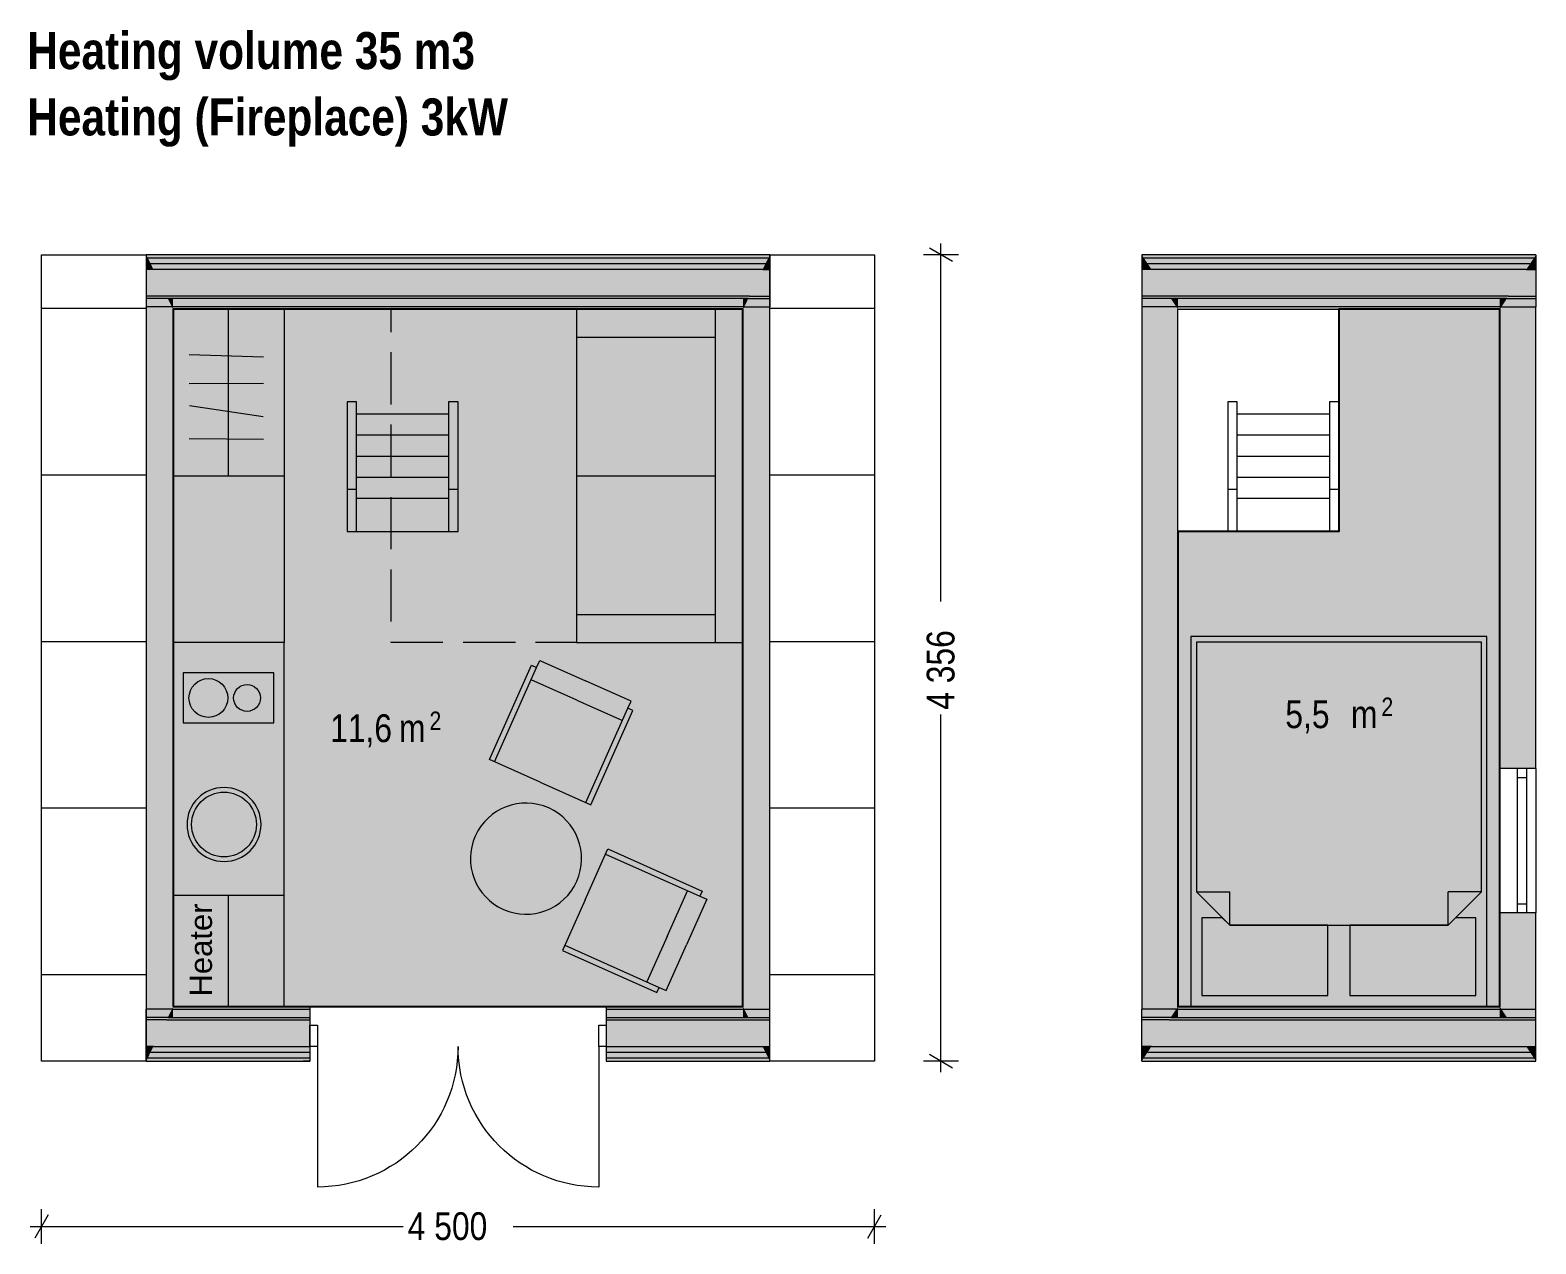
# Model space of a CAD drawing. Header units: millimetres. Extents: x -446325 to -421669, y 93022 to 136983.
# Drawn here: x -430184 to -422049, y 123645 to 130204 of the extents above; entities that cross this region are included whole.
import ezdxf
from ezdxf.enums import TextEntityAlignment as Align

# ---------------------------------------------------------------- set-up
doc = ezdxf.new("R2010")
doc.units = ezdxf.units.MM
doc.header["$MEASUREMENT"] = 0
doc.linetypes.add('Hidden Line', pattern=[391.222223, 282.222223, -109])
for name, color, linetype, lineweight in [('0_Pen_No__1', 7, 'Continuous', 13), ('1.VÄLISSEINAD_Pen_No__1', 7, 'Continuous', 13), ('1.VÄLISSEINAD_Pen_No__19', 255, 'Continuous', 0), ('2.SISUSTUS_Pen_No__101', 252, 'Continuous', 13), ('2D Drafting - General_Pen_No__1', 7, 'Continuous', 13), ('ARCHICAD Doors_Pen_No__1', 7, 'Continuous', 13), ('ARCHICAD Windows_Pen_No__19', 255, 'Continuous', 0), ('ARCHICAD Zone Stamps_Pen_No__1', 7, 'Continuous', 13), ('Dimensioning - General_Pen_No__1', 7, 'Continuous', 13), ('Interior - Furniture _Pen_No__101', 252, 'Continuous', 13)]:
    doc.layers.add(name, color=color, linetype=linetype, lineweight=lineweight)
for name, color, linetype in [('1.VÄLISSEINAD', 7, 'Continuous'), ('2.SISUSTUS', 7, 'Continuous'), ('ARCHICAD Doors', 7, 'Continuous'), ('ARCHICAD Windows', 7, 'Continuous'), ('Dimensioning - General', 7, 'Continuous'), ('Interior - Furniture', 7, 'Continuous'), ('Model Unit - Zone', 7, 'Continuous')]:
    doc.layers.add(name, color=color, linetype=linetype)
for name, color, linetype, lineweight, true_color in [('1.VÄLISSEINAD_Pen_No__107', 7, 'Continuous', 13, 0xaaaaaa), ('1.VÄLISSEINAD_Pen_No__61', 7, 'Continuous', 20, 0x6a6a6a), ('2D Drafting - General_Pen_No__102', 7, 'Continuous', 13, 0xcccccc), ('2D Drafting - General_Pen_No__61', 7, 'Continuous', 20, 0x6a6a6a), ('ARCHICAD Doors_Pen_No__23', 7, 'Continuous', 20, 0xff6600), ('ARCHICAD Doors_Pen_No__3', 7, 'Continuous', 18, 0xff6600), ('ARCHICAD Windows_Pen_No__23', 7, 'Continuous', 20, 0xff6600), ('ARCHICAD Windows_Pen_No__3', 7, 'Continuous', 18, 0xff6600), ('Interior - Furniture _Pen_No__81', 7, 'Continuous', 20, 0x6a6a6a), ('Interior - Furniture _Pen_No__86', 7, 'Continuous', 20, 0x5555ff), ('Model Unit - Zone_Pen_No__54', 7, 'Continuous', 25, 0xbd8b17)]:
    doc.layers.add(name, color=color, linetype=linetype, lineweight=lineweight, true_color=true_color)
doc.styles.add('GENERATED_STYLE_1', font='techl___.ttf')
doc.styles.add('GENERATED_STYLE_2', font='arial.ttf')
doc.styles.add('GENERATED_STYLE_3', font='')
doc.styles.get('GENERATED_STYLE_3').set_extended_font_data('TechnicLite', bold=True)
doc.dimstyles.new('GENERATED_STYLE__1', dxfattribs={"dimtxt": 150, "dimasz": 95, "dimexe": 0.18, "dimexo": 0.0625, "dimgap": 0.09, "dimtad": 0, "dimdec": 0, "dimzin": 0, "dimdsep": 46, "dimtxsty": 'GENERATED_STYLE_1', "dimblk": 'ARROWHEAD_2', "dimblk1": 'ARROWHEAD_2', "dimblk2": 'ARROWHEAD_2', "dimcen": 0.09, "dimse1": 1, "dimse2": 1, "dimclrd": 7, "dimclre": 7, "dimclrt": 7, "dimadec": 0, "dimazin": 0, "dimtfac": 1, "dimtdec": 4, "dimtmove": 0, "dimatfit": 3, "dimfxl": 1, "dimtolj": 1, "dimtzin": 0, "dimarcsym": 0})
doc.dimstyles.new('GENERATED_STYLE__2', dxfattribs={"dimtxt": 150, "dimasz": 95, "dimexe": 0.18, "dimexo": 0.0625, "dimgap": 0.09, "dimtad": 0, "dimtih": 1, "dimtoh": 1, "dimdec": 0, "dimzin": 0, "dimdsep": 46, "dimtxsty": 'GENERATED_STYLE_1', "dimblk": 'ARROWHEAD_2', "dimblk1": 'ARROWHEAD_2', "dimblk2": 'ARROWHEAD_2', "dimcen": 0.09, "dimse1": 1, "dimse2": 1, "dimclrd": 7, "dimclre": 7, "dimclrt": 7, "dimadec": 0, "dimazin": 0, "dimtfac": 1, "dimtdec": 4, "dimtmove": 0, "dimatfit": 3, "dimfxl": 1, "dimtolj": 1, "dimtzin": 0, "dimarcsym": 0})
pattern_1 = [(0, (0, 0), (0, 900), [])]

# ---------------------------------------------------------------- blocks, each defined once
blk = doc.blocks.new('_030_7', base_point=(-428255.4, 126585.6))
at = {"layer": 'Model Unit - Zone_Pen_No__54', "linetype": 'Continuous', "lineweight": 0, "true_color": 0xede1c4}
blk.add_hatch(color=254, dxfattribs=at).paths.add_polyline_path([(-429411.8, 124927), (-426332.8, 124927), (-426332.8, 128695), (-429411.8, 128695)])
at = {"layer": 'ARCHICAD Zone Stamps_Pen_No__1', "color": 7, "lineweight": 13, "style": 'GENERATED_STYLE_1'}
for tag, height, p in [('DUMMY_343', 100, (-428026.8, 126521.5)), ('ROOM_AREA', 150, (-428563.6, 126506.3)), ('DUMMY_342', 150, (-428239.2, 126506.3))]:
    blk.add_attdef(tag, text='', height=height, dxfattribs=at).set_placement(p, align=Align.TOP_LEFT)
blk = doc.blocks.new('_030_8', base_point=(-423103.1, 126661.1))
at = {"layer": 'Model Unit - Zone_Pen_No__54', "linetype": 'Continuous', "lineweight": 0, "true_color": 0xede1c4}
blk.add_hatch(color=254, dxfattribs=at).paths.add_polyline_path([(-423982.7, 127495), (-423982.7, 124927), (-422243.7, 124927), (-422243.7, 128695), (-423113.2, 128695), (-423113.2, 127495)])
at = {"layer": 'ARCHICAD Zone Stamps_Pen_No__1', "color": 7, "lineweight": 13, "style": 'GENERATED_STYLE_1'}
for tag, height, p in [('DUMMY_343', 100, (-422883.3, 126597)), ('ROOM_AREA', 150, (-423402.5, 126581.8)), ('DUMMY_342', 150, (-423095.6, 126581.8))]:
    blk.add_attdef(tag, text='', height=height, dxfattribs=at).set_placement(p, align=Align.TOP_LEFT)
blk = doc.blocks.new('Wall_13', base_point=(-429556.8, 128989))
at = {"layer": '1.VÄLISSEINAD_Pen_No__107', "linetype": 'Continuous', "lineweight": 13, "true_color": 0xaaaaaa}
for points in [[(-429556.8, 128971), (-429547.9, 128971), (-429556.8, 128989)], [(-429533.1, 128941), (-429547.9, 128971), (-429556.8, 128971), (-429556.8, 128941)], [(-429518.3, 128911), (-429533.1, 128941), (-429556.8, 128941), (-429556.8, 128911)], [(-429446.8, 128766), (-429518.3, 128911), (-429556.8, 128911), (-429556.8, 128766)], [(-429440.9, 128754), (-429446.8, 128766), (-429556.8, 128766), (-429556.8, 128754)], [(-429418.7, 128709), (-429440.9, 128754), (-429556.8, 128754), (-429556.8, 128709)], [(-429440.9, 124868), (-429418.7, 124913), (-429556.8, 124913), (-429556.8, 124868)], [(-429446.8, 124856), (-429440.9, 124868), (-429556.8, 124868), (-429556.8, 124856)], [(-429518.3, 124711), (-429446.8, 124856), (-429556.8, 124856), (-429556.8, 124711)], [(-429533.1, 124681), (-429518.3, 124711), (-429556.8, 124711), (-429556.8, 124681)], [(-429547.9, 124651), (-429533.1, 124681), (-429556.8, 124681), (-429556.8, 124651)], [(-429547.9, 124651), (-429556.8, 124651), (-429556.8, 124633)]]:
    blk.add_hatch(color=253, dxfattribs=at).paths.add_polyline_path(points)
at = {"layer": '1.VÄLISSEINAD_Pen_No__61', "linetype": 'Continuous', "lineweight": 20, "true_color": 0x6a6a6a}
for points in [[(-429556.8, 128709), (-429556.8, 128695), (-429411.8, 128695), (-429418.7, 128709)], [(-429411.8, 124927), (-429411.8, 128695), (-429556.8, 128695), (-429556.8, 124927)], [(-429556.8, 124913), (-429418.7, 124913), (-429411.8, 124927), (-429556.8, 124927)]]:
    blk.add_hatch(color=251, dxfattribs=at).paths.add_polyline_path(points)
at = {"layer": '1.VÄLISSEINAD_Pen_No__1', "color": 7, "linetype": 'Continuous', "lineweight": 13}
for p, q in [((-429547.9, 128971), (-429556.8, 128971)), ((-429533.1, 128941), (-429556.8, 128941)), ((-429518.3, 128911), (-429556.8, 128911)), ((-429446.8, 128766), (-429556.8, 128766)), ((-429440.9, 128754), (-429556.8, 128754)), ((-429418.7, 128709), (-429556.8, 128709)), ((-429418.7, 124913), (-429556.8, 124913)), ((-429440.9, 124868), (-429556.8, 124868)), ((-429446.8, 124856), (-429556.8, 124856)), ((-429518.3, 124711), (-429556.8, 124711)), ((-429533.1, 124681), (-429556.8, 124681)), ((-429547.9, 124651), (-429556.8, 124651))]:
    blk.add_line(p, q, dxfattribs=at)
at = {"layer": '1.VÄLISSEINAD_Pen_No__1', "color": 7, "linetype": 'Continuous', "lineweight": 13, "flags": 128}
for points in [[(-429556.8, 128989), (-429556.8, 128971)], [(-429556.8, 128971), (-429556.8, 128941)], [(-429556.8, 128941), (-429556.8, 128911)], [(-429556.8, 128911), (-429556.8, 128766)], [(-429556.8, 128766), (-429556.8, 128754)], [(-429556.8, 128754), (-429556.8, 128709)], [(-429556.8, 124868), (-429556.8, 124913)], [(-429556.8, 124856), (-429556.8, 124868)], [(-429556.8, 124711), (-429556.8, 124856)], [(-429556.8, 124681), (-429556.8, 124711)], [(-429556.8, 124651), (-429556.8, 124681)], [(-429556.8, 124633), (-429556.8, 124651)]]:
    blk.add_lwpolyline(points, dxfattribs=at)
at = {"layer": '1.VÄLISSEINAD_Pen_No__19', "color": 255, "linetype": 'Continuous', "lineweight": 0, "flags": 128}
for points in [[(-429556.8, 128709), (-429556.8, 124913)], [(-429411.8, 124927), (-429411.8, 128695)]]:
    blk.add_lwpolyline(points, dxfattribs=at)
blk = doc.blocks.new('Wall_14', base_point=(-426187.8, 124633))
at = {"layer": '1.VÄLISSEINAD_Pen_No__107', "linetype": 'Continuous', "lineweight": 13, "true_color": 0xaaaaaa}
for points in [[(-426196.7, 128971), (-426211.5, 128941), (-426187.8, 128941), (-426187.8, 128971)], [(-426196.7, 128971), (-426187.8, 128971), (-426187.8, 128989)], [(-426226.3, 128911), (-426297.8, 128766), (-426187.8, 128766), (-426187.8, 128911)], [(-426211.5, 128941), (-426226.3, 128911), (-426187.8, 128911), (-426187.8, 128941)], [(-426303.7, 128754), (-426325.9, 128709), (-426187.8, 128709), (-426187.8, 128754)], [(-426297.8, 128766), (-426303.7, 128754), (-426187.8, 128754), (-426187.8, 128766)], [(-426325.9, 124913), (-426303.7, 124868), (-426187.8, 124868), (-426187.8, 124913)], [(-426303.7, 124868), (-426297.8, 124856), (-426187.8, 124856), (-426187.8, 124868)], [(-426297.8, 124856), (-426226.3, 124711), (-426187.8, 124711), (-426187.8, 124856)], [(-426226.3, 124711), (-426211.5, 124681), (-426187.8, 124681), (-426187.8, 124711)], [(-426211.5, 124681), (-426196.7, 124651), (-426187.8, 124651), (-426187.8, 124681)], [(-426187.8, 124651), (-426196.7, 124651), (-426187.8, 124633)]]:
    blk.add_hatch(color=253, dxfattribs=at).paths.add_polyline_path(points)
at = {"layer": '1.VÄLISSEINAD_Pen_No__61', "linetype": 'Continuous', "lineweight": 20, "true_color": 0x6a6a6a}
for points in [[(-426332.8, 128695), (-426187.8, 128695), (-426187.8, 128709), (-426325.9, 128709)], [(-426332.8, 128695), (-426332.8, 124927), (-426187.8, 124927), (-426187.8, 128695)], [(-426332.8, 124927), (-426325.9, 124913), (-426187.8, 124913), (-426187.8, 124927)]]:
    blk.add_hatch(color=251, dxfattribs=at).paths.add_polyline_path(points)
at = {"layer": '1.VÄLISSEINAD_Pen_No__1', "color": 7, "linetype": 'Continuous', "lineweight": 13}
for p, q in [((-426196.7, 128971), (-426187.8, 128971)), ((-426226.3, 128911), (-426187.8, 128911)), ((-426211.5, 128941), (-426187.8, 128941)), ((-426325.9, 128709), (-426187.8, 128709)), ((-426303.7, 128754), (-426187.8, 128754)), ((-426297.8, 128766), (-426187.8, 128766)), ((-426325.9, 124913), (-426187.8, 124913)), ((-426303.7, 124868), (-426187.8, 124868)), ((-426297.8, 124856), (-426187.8, 124856)), ((-426226.3, 124711), (-426187.8, 124711)), ((-426211.5, 124681), (-426187.8, 124681)), ((-426196.7, 124651), (-426187.8, 124651))]:
    blk.add_line(p, q, dxfattribs=at)
at = {"layer": '1.VÄLISSEINAD_Pen_No__1', "color": 7, "linetype": 'Continuous', "lineweight": 13, "flags": 128}
for points in [[(-426187.8, 128989), (-426187.8, 128971)], [(-426187.8, 128971), (-426187.8, 128941)], [(-426187.8, 128941), (-426187.8, 128911)], [(-426187.8, 128911), (-426187.8, 128766)], [(-426187.8, 128766), (-426187.8, 128754)], [(-426187.8, 128754), (-426187.8, 128709)], [(-426187.8, 124868), (-426187.8, 124913)], [(-426187.8, 124856), (-426187.8, 124868)], [(-426187.8, 124711), (-426187.8, 124856)], [(-426187.8, 124681), (-426187.8, 124711)], [(-426187.8, 124651), (-426187.8, 124681)], [(-426187.8, 124633), (-426187.8, 124651)]]:
    blk.add_lwpolyline(points, dxfattribs=at)
at = {"layer": '1.VÄLISSEINAD_Pen_No__19', "color": 255, "linetype": 'Continuous', "lineweight": 0, "flags": 128}
for points in [[(-426187.8, 124913), (-426187.8, 128709)], [(-426332.8, 128695), (-426332.8, 124927)]]:
    blk.add_lwpolyline(points, dxfattribs=at)
blk = doc.blocks.new('Wall_15', base_point=(-426187.8, 128989))
at = {"layer": '1.VÄLISSEINAD_Pen_No__107', "linetype": 'Continuous', "lineweight": 13, "true_color": 0xaaaaaa}
for points in [[(-426187.8, 128989), (-429556.8, 128989), (-429547.9, 128971), (-426196.7, 128971)], [(-426196.7, 128971), (-429547.9, 128971), (-429533.1, 128941), (-426211.5, 128941)], [(-426211.5, 128941), (-429533.1, 128941), (-429518.3, 128911), (-426226.3, 128911)], [(-426226.3, 128911), (-429518.3, 128911), (-429446.8, 128766), (-426297.8, 128766)], [(-426297.8, 128766), (-429446.8, 128766), (-429440.9, 128754), (-426303.7, 128754)], [(-429411.8, 128709), (-426332.8, 128709), (-426332.8, 128754), (-429411.8, 128754)], [(-429411.8, 128695), (-426332.8, 128695), (-426332.8, 128709), (-429411.8, 128709)]]:
    blk.add_hatch(color=253, dxfattribs=at).paths.add_polyline_path(points)
at = {"layer": '1.VÄLISSEINAD_Pen_No__61', "linetype": 'Continuous', "lineweight": 20, "true_color": 0x6a6a6a}
for points in [[(-429411.8, 128754), (-429440.9, 128754), (-429418.7, 128709), (-429411.8, 128709)], [(-429418.7, 128709), (-429411.8, 128695), (-429411.8, 128709)], [(-426332.8, 128709), (-426325.9, 128709), (-426303.7, 128754), (-426332.8, 128754)], [(-426332.8, 128695), (-426325.9, 128709), (-426332.8, 128709)]]:
    blk.add_hatch(color=251, dxfattribs=at).paths.add_polyline_path(points)
at = {"layer": '1.VÄLISSEINAD_Pen_No__1', "color": 7, "linetype": 'Continuous', "lineweight": 13}
for p, q in [((-426196.7, 128971), (-429547.9, 128971)), ((-426211.5, 128941), (-429533.1, 128941)), ((-426226.3, 128911), (-429518.3, 128911)), ((-426297.8, 128766), (-429446.8, 128766)), ((-429411.8, 128754), (-429440.9, 128754)), ((-429411.8, 128709), (-429418.7, 128709)), ((-426332.8, 128754), (-429411.8, 128754)), ((-426332.8, 128709), (-429411.8, 128709)), ((-426303.7, 128754), (-426332.8, 128754)), ((-426325.9, 128709), (-426332.8, 128709))]:
    blk.add_line(p, q, dxfattribs=at)
at = {"layer": '1.VÄLISSEINAD_Pen_No__1', "color": 7, "linetype": 'Continuous', "lineweight": 13, "flags": 128}
for points in [[(-426187.8, 128989), (-429556.8, 128989)], [(-429411.8, 128695), (-426332.8, 128695)]]:
    blk.add_lwpolyline(points, dxfattribs=at)
blk = doc.blocks.new('Double Door 21')
at = {"layer": 'ARCHICAD Doors_Pen_No__1', "color": 7, "linetype": 'Continuous', "lineweight": 13}
for p, q in [((-800, 79), (-837, 79)), ((-800, 79), (-837, 79)), ((-800, 61), (-800, 79)), ((-800, 61), (-800, 79)), ((-800, 31), (-800, 61)), ((-800, 31), (-800, 61)), ((-800, 1), (-800, 31)), ((-800, 1), (-800, 31)), ((-800, 0), (-800, 1)), ((-800, 0), (-800, 1)), ((-800, -115), (-800, 0)), ((-800, -115), (-800, 0)), ((800, 61), (800, 79)), ((800, 61), (800, 79)), ((800, 79), (837, 79)), ((800, 79), (837, 79)), ((800, 31), (800, 61)), ((800, 31), (800, 61)), ((800, 1), (800, 31)), ((800, 1), (800, 31)), ((800, 0), (800, 1)), ((800, 0), (800, 1)), ((800, -115), (800, 0)), ((800, -115), (800, 0)), ((-800, -144), (-800, -115)), ((-800, -144), (-800, -115)), ((-800, -144), (-800, -115)), ((-800, -156), (-800, -144)), ((-800, -156), (-800, -144)), ((-800, -156), (-800, -144)), ((-800, -201), (-800, -156)), ((-800, -201), (-800, -156)), ((-800, -201), (-800, -156)), ((800, -144), (800, -115)), ((800, -144), (800, -115)), ((800, -144), (800, -115)), ((800, -156), (800, -144)), ((800, -156), (800, -144)), ((800, -156), (800, -144)), ((800, -201), (800, -156)), ((800, -201), (800, -156)), ((800, -201), (800, -156)), ((-800, -215), (-837, -215)), ((-800, -215), (-837, -215)), ((-800, -215), (-800, -201)), ((-800, -215), (-800, -201)), ((-800, -215), (-800, -201)), ((800, -215), (800, -201)), ((800, -215), (800, -201)), ((800, -215), (800, -201)), ((800, -215), (837, -215)), ((800, -215), (837, -215))]:
    blk.add_line(p, q, dxfattribs=at)
at = {"layer": 'ARCHICAD Doors_Pen_No__23', "color": 30, "linetype": 'Continuous', "lineweight": 20, "true_color": 0xff6600}
for p, q in [((-760, 0), (-800, 0)), ((-800, 0), (-800, -115)), ((-760, -115), (-760, 0)), ((800, 0), (760, 0)), ((760, 0), (760, -115)), ((800, -115), (800, 0)), ((-800, -115), (-760, -115)), ((760, -115), (800, -115))]:
    blk.add_line(p, q, dxfattribs=at)
at = {"layer": 'ARCHICAD Doors_Pen_No__3', "color": 30, "linetype": 'Continuous', "lineweight": 18, "true_color": 0xff6600}
for p, q in [((-760, 0), (-760, 760)), ((760, 0), (760, 760))]:
    blk.add_line(p, q, dxfattribs=at)
for centre, start, end in [((-760, 0), 0, 90), ((760, 0), 90, 180)]:
    blk.add_arc(centre, 760, start, end, dxfattribs=at)
blk = doc.blocks.new('Wall_16', base_point=(-426187.8, 124633))
at = {"layer": '1.VÄLISSEINAD_Pen_No__107', "linetype": 'Continuous', "lineweight": 13, "true_color": 0xaaaaaa}
for points in [[(-429411.8, 124927), (-429411.8, 124913), (-428672.3, 124913), (-428672.3, 124927)], [(-429411.8, 124913), (-429411.8, 124868), (-428672.3, 124868), (-428672.3, 124913)], [(-427072.3, 124913), (-426332.8, 124913), (-426332.8, 124927), (-427072.3, 124927)], [(-426332.8, 124913), (-427072.3, 124913), (-427072.3, 124868), (-426332.8, 124868)], [(-429446.8, 124856), (-429518.3, 124711), (-428672.3, 124711), (-428672.3, 124856)], [(-429440.9, 124868), (-429446.8, 124856), (-428672.3, 124856), (-428672.3, 124868)], [(-427072.3, 124856), (-426297.8, 124856), (-426303.7, 124868), (-427072.3, 124868)], [(-427072.3, 124711), (-426226.3, 124711), (-426297.8, 124856), (-427072.3, 124856)], [(-429547.9, 124651), (-429556.8, 124633), (-428672.3, 124633), (-428672.3, 124651)], [(-429533.1, 124681), (-429547.9, 124651), (-428672.3, 124651), (-428672.3, 124681)], [(-429518.3, 124711), (-429533.1, 124681), (-428672.3, 124681), (-428672.3, 124711)], [(-427072.3, 124681), (-426211.5, 124681), (-426226.3, 124711), (-427072.3, 124711)], [(-427072.3, 124651), (-426196.7, 124651), (-426211.5, 124681), (-427072.3, 124681)], [(-426196.7, 124651), (-427072.3, 124651), (-427072.3, 124633), (-426187.8, 124633)]]:
    blk.add_hatch(color=253, dxfattribs=at).paths.add_polyline_path(points)
at = {"layer": '1.VÄLISSEINAD_Pen_No__61', "linetype": 'Continuous', "lineweight": 20, "true_color": 0x6a6a6a}
for points in [[(-429411.8, 124913), (-429418.7, 124913), (-429440.9, 124868), (-429411.8, 124868)], [(-429411.8, 124927), (-429418.7, 124913), (-429411.8, 124913)], [(-426325.9, 124913), (-426332.8, 124927), (-426332.8, 124913)], [(-426332.8, 124868), (-426303.7, 124868), (-426325.9, 124913), (-426332.8, 124913)]]:
    blk.add_hatch(color=251, dxfattribs=at).paths.add_polyline_path(points)
at = {"layer": '1.VÄLISSEINAD_Pen_No__1', "color": 7, "linetype": 'Continuous', "lineweight": 13}
for p, q in [((-429418.7, 124913), (-429411.8, 124913)), ((-429411.8, 124913), (-428672.3, 124913)), ((-428672.3, 124927), (-428709.3, 124927)), ((-428672.3, 124927), (-428672.3, 124913)), ((-428672.3, 124927), (-428672.3, 124913)), ((-428672.3, 124913), (-428672.3, 124868)), ((-428672.3, 124913), (-428672.3, 124868)), ((-427072.3, 124927), (-427035.3, 124927)), ((-427072.3, 124927), (-427072.3, 124913)), ((-427072.3, 124927), (-427072.3, 124913)), ((-427072.3, 124913), (-426332.8, 124913)), ((-427072.3, 124913), (-427072.3, 124868)), ((-427072.3, 124913), (-427072.3, 124868)), ((-426332.8, 124913), (-426325.9, 124913)), ((-429446.8, 124856), (-428672.3, 124856)), ((-429440.9, 124868), (-429411.8, 124868)), ((-429411.8, 124868), (-428672.3, 124868)), ((-428672.3, 124868), (-428672.3, 124856)), ((-428672.3, 124868), (-428672.3, 124856)), ((-428672.3, 124856), (-428672.3, 124827)), ((-428672.3, 124856), (-428672.3, 124827)), ((-428672.3, 124827), (-428672.3, 124712)), ((-427072.3, 124868), (-426332.8, 124868)), ((-427072.3, 124868), (-427072.3, 124856)), ((-427072.3, 124868), (-427072.3, 124856)), ((-427072.3, 124856), (-426297.8, 124856)), ((-427072.3, 124856), (-427072.3, 124827)), ((-427072.3, 124856), (-427072.3, 124827)), ((-427072.3, 124827), (-427072.3, 124712)), ((-426332.8, 124868), (-426303.7, 124868)), ((-429547.9, 124651), (-428672.3, 124651)), ((-429533.1, 124681), (-428672.3, 124681)), ((-429518.3, 124711), (-428672.3, 124711)), ((-428672.3, 124712), (-428672.3, 124711)), ((-428672.3, 124711), (-428672.3, 124681)), ((-428672.3, 124681), (-428672.3, 124651)), ((-428672.3, 124651), (-428672.3, 124633)), ((-427072.3, 124712), (-427072.3, 124711)), ((-427072.3, 124711), (-426226.3, 124711)), ((-427072.3, 124711), (-427072.3, 124681)), ((-427072.3, 124681), (-426211.5, 124681)), ((-427072.3, 124681), (-427072.3, 124651)), ((-427072.3, 124651), (-426196.7, 124651)), ((-427072.3, 124651), (-427072.3, 124633)), ((-428672.3, 124633), (-428709.3, 124633)), ((-427072.3, 124633), (-427035.3, 124633))]:
    blk.add_line(p, q, dxfattribs=at)
at = {"layer": '1.VÄLISSEINAD_Pen_No__1', "color": 7, "linetype": 'Continuous', "lineweight": 13, "flags": 128}
for points in [[(-428672.3, 124927), (-429411.8, 124927)], [(-426332.8, 124927), (-427072.3, 124927)], [(-429556.8, 124633), (-428672.3, 124633)], [(-427072.3, 124633), (-426187.8, 124633)]]:
    blk.add_lwpolyline(points, dxfattribs=at)
at = {"layer": 'ARCHICAD Doors', "color": 21, "linetype": 'Continuous', "lineweight": 18, "true_color": 0xff9955, "xscale": -1, "zscale": 1000, "rotation": 180}
blk.add_blockref('Double Door 21', (-427872.3, 124712), dxfattribs=at)
blk = doc.blocks.new('Wall_17', base_point=(-424177.7, 128989))
at = {"layer": '1.VÄLISSEINAD_Pen_No__107', "linetype": 'Continuous', "lineweight": 13, "true_color": 0xaaaaaa}
for points in [[(-424177.7, 128971), (-424165.8, 128971), (-424177.7, 128989)], [(-424145.9, 128941), (-424165.8, 128971), (-424177.7, 128971), (-424177.7, 128941)], [(-424126, 128911), (-424145.9, 128941), (-424177.7, 128941), (-424177.7, 128911)], [(-424029.8, 128766), (-424126, 128911), (-424177.7, 128911), (-424177.7, 128766)], [(-424021.8, 128754), (-424029.8, 128766), (-424177.7, 128766), (-424177.7, 128754)], [(-423992, 128709), (-424021.8, 128754), (-424177.7, 128754), (-424177.7, 128709)], [(-424021.8, 124868), (-423992, 124913), (-424177.7, 124913), (-424177.7, 124868)], [(-424029.8, 124856), (-424021.8, 124868), (-424177.7, 124868), (-424177.7, 124856)], [(-424126, 124711), (-424029.8, 124856), (-424177.7, 124856), (-424177.7, 124711)], [(-424145.9, 124681), (-424126, 124711), (-424177.7, 124711), (-424177.7, 124681)], [(-424165.8, 124651), (-424145.9, 124681), (-424177.7, 124681), (-424177.7, 124651)], [(-424165.8, 124651), (-424177.7, 124651), (-424177.7, 124633)]]:
    blk.add_hatch(color=253, dxfattribs=at).paths.add_polyline_path(points)
at = {"layer": '1.VÄLISSEINAD_Pen_No__61', "linetype": 'Continuous', "lineweight": 20, "true_color": 0x6a6a6a}
for points in [[(-424177.7, 128709), (-424177.7, 128695), (-423982.7, 128695), (-423992, 128709)], [(-423982.7, 124927), (-423982.7, 128695), (-424177.7, 128695), (-424177.7, 124927)], [(-424177.7, 124913), (-423992, 124913), (-423982.7, 124927), (-424177.7, 124927)]]:
    blk.add_hatch(color=251, dxfattribs=at).paths.add_polyline_path(points)
at = {"layer": '1.VÄLISSEINAD_Pen_No__1', "color": 7, "linetype": 'Continuous', "lineweight": 13}
for p, q in [((-424165.8, 128971), (-424177.7, 128971)), ((-424145.9, 128941), (-424177.7, 128941)), ((-424126, 128911), (-424177.7, 128911)), ((-424029.8, 128766), (-424177.7, 128766)), ((-424021.8, 128754), (-424177.7, 128754)), ((-423992, 128709), (-424177.7, 128709)), ((-423992, 124913), (-424177.7, 124913)), ((-424021.8, 124868), (-424177.7, 124868)), ((-424029.8, 124856), (-424177.7, 124856)), ((-424126, 124711), (-424177.7, 124711)), ((-424145.9, 124681), (-424177.7, 124681)), ((-424165.8, 124651), (-424177.7, 124651))]:
    blk.add_line(p, q, dxfattribs=at)
at = {"layer": '1.VÄLISSEINAD_Pen_No__1', "color": 7, "linetype": 'Continuous', "lineweight": 13, "flags": 128}
for points in [[(-424177.7, 128989), (-424177.7, 128971)], [(-424177.7, 128971), (-424177.7, 128941)], [(-424177.7, 128941), (-424177.7, 128911)], [(-424177.7, 128911), (-424177.7, 128766)], [(-424177.7, 128766), (-424177.7, 128754)], [(-424177.7, 128754), (-424177.7, 128709)], [(-424177.7, 124868), (-424177.7, 124913)], [(-424177.7, 124856), (-424177.7, 124868)], [(-424177.7, 124711), (-424177.7, 124856)], [(-424177.7, 124681), (-424177.7, 124711)], [(-424177.7, 124651), (-424177.7, 124681)], [(-424177.7, 124633), (-424177.7, 124651)]]:
    blk.add_lwpolyline(points, dxfattribs=at)
at = {"layer": '1.VÄLISSEINAD_Pen_No__19', "color": 255, "linetype": 'Continuous', "lineweight": 0, "flags": 128}
for points in [[(-424177.7, 128709), (-424177.7, 124913)], [(-423982.7, 124927), (-423982.7, 128695)]]:
    blk.add_lwpolyline(points, dxfattribs=at)
blk = doc.blocks.new('Window 21_3')
at = {"layer": 'ARCHICAD Windows_Pen_No__19', "color": 255, "linetype": 'Continuous', "lineweight": 0}
for p, q in [((-390, 50), (-390, 0)), ((-390, 0), (-390, -50)), ((-390, 0), (-390, -50)), ((390, 50), (390, 0)), ((390, 0), (390, -50)), ((390, 0), (390, -50)), ((-390, -50), (-390, -145)), ((390, -50), (390, -145))]:
    blk.add_line(p, q, dxfattribs=at)
at = {"layer": 'ARCHICAD Windows_Pen_No__23', "color": 30, "linetype": 'Continuous', "lineweight": 20, "true_color": 0xff6600}
for p, q in [((-390, 0), (-340, 0)), ((-340, 0), (-340, -50)), ((340, -50), (340, 0)), ((340, 0), (390, 0)), ((-340, -50), (-390, -50)), ((390, -50), (340, -50))]:
    blk.add_line(p, q, dxfattribs=at)
at = {"layer": 'ARCHICAD Windows_Pen_No__3', "color": 30, "linetype": 'Continuous', "lineweight": 18, "true_color": 0xff6600}
for p, q in [((-390, 50), (390, 50)), ((-340, 0), (340, 0)), ((340, -50), (-340, -50)), ((-390, -145), (390, -145))]:
    blk.add_line(p, q, dxfattribs=at)
blk = doc.blocks.new('Wall_18', base_point=(-422048.7, 124633))
at = {"layer": '1.VÄLISSEINAD_Pen_No__107', "linetype": 'Continuous', "lineweight": 13, "true_color": 0xaaaaaa}
for points in [[(-422060.6, 128971), (-422080.5, 128941), (-422048.7, 128941), (-422048.7, 128971)], [(-422060.6, 128971), (-422048.7, 128971), (-422048.7, 128989)], [(-422100.4, 128911), (-422196.6, 128766), (-422048.7, 128766), (-422048.7, 128911)], [(-422080.5, 128941), (-422100.4, 128911), (-422048.7, 128911), (-422048.7, 128941)], [(-422204.6, 128754), (-422234.4, 128709), (-422048.7, 128709), (-422048.7, 128754)], [(-422196.6, 128766), (-422204.6, 128754), (-422048.7, 128754), (-422048.7, 128766)], [(-422234.4, 124913), (-422204.6, 124868), (-422048.7, 124868), (-422048.7, 124913)], [(-422204.6, 124868), (-422196.6, 124856), (-422048.7, 124856), (-422048.7, 124868)], [(-422196.6, 124856), (-422100.4, 124711), (-422048.7, 124711), (-422048.7, 124856)], [(-422100.4, 124711), (-422080.5, 124681), (-422048.7, 124681), (-422048.7, 124711)], [(-422080.5, 124681), (-422060.6, 124651), (-422048.7, 124651), (-422048.7, 124681)], [(-422048.7, 124651), (-422060.6, 124651), (-422048.7, 124633)]]:
    blk.add_hatch(color=253, dxfattribs=at).paths.add_polyline_path(points)
at = {"layer": '1.VÄLISSEINAD_Pen_No__61', "linetype": 'Continuous', "lineweight": 20, "true_color": 0x6a6a6a}
for points in [[(-422243.7, 128695), (-422048.7, 128695), (-422048.7, 128709), (-422234.4, 128709)], [(-422243.7, 128695), (-422243.7, 126213), (-422048.7, 126213), (-422048.7, 128695)], [(-422243.7, 124927), (-422048.7, 124927), (-422048.7, 125433), (-422243.7, 125433)], [(-422243.7, 124927), (-422234.4, 124913), (-422048.7, 124913), (-422048.7, 124927)]]:
    blk.add_hatch(color=251, dxfattribs=at).paths.add_polyline_path(points)
at = {"layer": '1.VÄLISSEINAD_Pen_No__1', "color": 7, "linetype": 'Continuous', "lineweight": 13}
for p, q in [((-422060.6, 128971), (-422048.7, 128971)), ((-422100.4, 128911), (-422048.7, 128911)), ((-422080.5, 128941), (-422048.7, 128941)), ((-422234.4, 128709), (-422048.7, 128709)), ((-422204.6, 128754), (-422048.7, 128754)), ((-422196.6, 128766), (-422048.7, 128766)), ((-422234.4, 124913), (-422048.7, 124913)), ((-422204.6, 124868), (-422048.7, 124868)), ((-422196.6, 124856), (-422048.7, 124856)), ((-422100.4, 124711), (-422048.7, 124711)), ((-422080.5, 124681), (-422048.7, 124681)), ((-422060.6, 124651), (-422048.7, 124651))]:
    blk.add_line(p, q, dxfattribs=at)
at = {"layer": '1.VÄLISSEINAD_Pen_No__1', "color": 7, "linetype": 'Continuous', "lineweight": 13, "flags": 128}
for points in [[(-422048.7, 128989), (-422048.7, 128971)], [(-422048.7, 128971), (-422048.7, 128941)], [(-422048.7, 128941), (-422048.7, 128911)], [(-422048.7, 128911), (-422048.7, 128766)], [(-422048.7, 128766), (-422048.7, 128754)], [(-422048.7, 128754), (-422048.7, 128709)], [(-422048.7, 124868), (-422048.7, 124913)], [(-422048.7, 124856), (-422048.7, 124868)], [(-422048.7, 124711), (-422048.7, 124856)], [(-422048.7, 124681), (-422048.7, 124711)], [(-422048.7, 124651), (-422048.7, 124681)], [(-422048.7, 124633), (-422048.7, 124651)]]:
    blk.add_lwpolyline(points, dxfattribs=at)
at = {"layer": '1.VÄLISSEINAD_Pen_No__19', "color": 255, "linetype": 'Continuous', "lineweight": 0}
for p, q in [((-422148.7, 126213), (-422243.7, 126213)), ((-422098.7, 126213), (-422148.7, 126213)), ((-422048.7, 126213), (-422098.7, 126213)), ((-422148.7, 125433), (-422243.7, 125433)), ((-422098.7, 125433), (-422148.7, 125433)), ((-422048.7, 125433), (-422098.7, 125433))]:
    blk.add_line(p, q, dxfattribs=at)
at = {"layer": '1.VÄLISSEINAD_Pen_No__19', "color": 255, "linetype": 'Continuous', "lineweight": 0, "flags": 128}
for points in [[(-422048.7, 126213), (-422048.7, 128709)], [(-422243.7, 128695), (-422243.7, 126213)], [(-422243.7, 125433), (-422243.7, 124927)], [(-422048.7, 124913), (-422048.7, 125433)]]:
    blk.add_lwpolyline(points, dxfattribs=at)
at = {"layer": 'ARCHICAD Windows', "color": 21, "linetype": 'Continuous', "lineweight": 18, "true_color": 0xff9955, "zscale": 1000, "rotation": 270}
blk.add_blockref('Window 21_3', (-422098.7, 125823), dxfattribs=at)
blk = doc.blocks.new('Wall_19', base_point=(-422048.7, 128989))
at = {"layer": '1.VÄLISSEINAD_Pen_No__107', "linetype": 'Continuous', "lineweight": 13, "true_color": 0xaaaaaa}
for points in [[(-422048.7, 128989), (-424177.7, 128989), (-424165.8, 128971), (-422060.6, 128971)], [(-422060.6, 128971), (-424165.8, 128971), (-424145.9, 128941), (-422080.5, 128941)], [(-422080.5, 128941), (-424145.9, 128941), (-424126, 128911), (-422100.4, 128911)], [(-422100.4, 128911), (-424126, 128911), (-424029.8, 128766), (-422196.6, 128766)], [(-422196.6, 128766), (-424029.8, 128766), (-424021.8, 128754), (-422204.6, 128754)], [(-423982.7, 128709), (-422243.7, 128709), (-422243.7, 128754), (-423982.7, 128754)], [(-423982.7, 128695), (-422243.7, 128695), (-422243.7, 128709), (-423982.7, 128709)]]:
    blk.add_hatch(color=253, dxfattribs=at).paths.add_polyline_path(points)
at = {"layer": '1.VÄLISSEINAD_Pen_No__61', "linetype": 'Continuous', "lineweight": 20, "true_color": 0x6a6a6a}
for points in [[(-423982.7, 128754), (-424021.8, 128754), (-423992, 128709), (-423982.7, 128709)], [(-423992, 128709), (-423982.7, 128695), (-423982.7, 128709)], [(-422243.7, 128709), (-422234.4, 128709), (-422204.6, 128754), (-422243.7, 128754)], [(-422243.7, 128695), (-422234.4, 128709), (-422243.7, 128709)]]:
    blk.add_hatch(color=251, dxfattribs=at).paths.add_polyline_path(points)
at = {"layer": '1.VÄLISSEINAD_Pen_No__1', "color": 7, "linetype": 'Continuous', "lineweight": 13}
for p, q in [((-422060.6, 128971), (-424165.8, 128971)), ((-422080.5, 128941), (-424145.9, 128941)), ((-422100.4, 128911), (-424126, 128911)), ((-422196.6, 128766), (-424029.8, 128766)), ((-423982.7, 128754), (-424021.8, 128754)), ((-423982.7, 128709), (-423992, 128709)), ((-422243.7, 128754), (-423982.7, 128754)), ((-422243.7, 128709), (-423982.7, 128709)), ((-422204.6, 128754), (-422243.7, 128754)), ((-422234.4, 128709), (-422243.7, 128709))]:
    blk.add_line(p, q, dxfattribs=at)
at = {"layer": '1.VÄLISSEINAD_Pen_No__1', "color": 7, "linetype": 'Continuous', "lineweight": 13, "flags": 128}
for points in [[(-422048.7, 128989), (-424177.7, 128989)], [(-423982.7, 128695), (-422243.7, 128695)]]:
    blk.add_lwpolyline(points, dxfattribs=at)
blk = doc.blocks.new('Wall_20', base_point=(-422048.7, 124633))
at = {"layer": '1.VÄLISSEINAD_Pen_No__107', "linetype": 'Continuous', "lineweight": 13, "true_color": 0xaaaaaa}
for points in [[(-422243.7, 124927), (-423982.7, 124927), (-423982.7, 124913), (-422243.7, 124913)], [(-422243.7, 124913), (-423982.7, 124913), (-423982.7, 124868), (-422243.7, 124868)], [(-424126, 124711), (-422100.4, 124711), (-422196.6, 124856), (-424029.8, 124856)], [(-424029.8, 124856), (-422196.6, 124856), (-422204.6, 124868), (-424021.8, 124868)], [(-424177.7, 124633), (-422048.7, 124633), (-422060.6, 124651), (-424165.8, 124651)], [(-424165.8, 124651), (-422060.6, 124651), (-422080.5, 124681), (-424145.9, 124681)], [(-424145.9, 124681), (-422080.5, 124681), (-422100.4, 124711), (-424126, 124711)]]:
    blk.add_hatch(color=253, dxfattribs=at).paths.add_polyline_path(points)
at = {"layer": '1.VÄLISSEINAD_Pen_No__61', "linetype": 'Continuous', "lineweight": 20, "true_color": 0x6a6a6a}
for points in [[(-423982.7, 124913), (-423992, 124913), (-424021.8, 124868), (-423982.7, 124868)], [(-423982.7, 124927), (-423992, 124913), (-423982.7, 124913)], [(-422234.4, 124913), (-422243.7, 124927), (-422243.7, 124913)], [(-422243.7, 124868), (-422204.6, 124868), (-422234.4, 124913), (-422243.7, 124913)]]:
    blk.add_hatch(color=251, dxfattribs=at).paths.add_polyline_path(points)
at = {"layer": '1.VÄLISSEINAD_Pen_No__1', "color": 7, "linetype": 'Continuous', "lineweight": 13}
for p, q in [((-423992, 124913), (-423982.7, 124913)), ((-423982.7, 124913), (-422243.7, 124913)), ((-422243.7, 124913), (-422234.4, 124913)), ((-424029.8, 124856), (-422196.6, 124856)), ((-424021.8, 124868), (-423982.7, 124868)), ((-423982.7, 124868), (-422243.7, 124868)), ((-422243.7, 124868), (-422204.6, 124868)), ((-424165.8, 124651), (-422060.6, 124651)), ((-424145.9, 124681), (-422080.5, 124681)), ((-424126, 124711), (-422100.4, 124711))]:
    blk.add_line(p, q, dxfattribs=at)
at = {"layer": '1.VÄLISSEINAD_Pen_No__1', "color": 7, "linetype": 'Continuous', "lineweight": 13, "flags": 128}
for points in [[(-422243.7, 124927), (-423982.7, 124927)], [(-424177.7, 124633), (-422048.7, 124633)]]:
    blk.add_lwpolyline(points, dxfattribs=at)
blk = doc.blocks.new('Sofa 21')
at = {"layer": '2.SISUSTUS_Pen_No__101', "color": 252, "linetype": 'Continuous', "lineweight": 13}
for p, q in [((1800, 900), (0, 900)), ((0, 900), (0, 0)), ((1800, 0), (1800, 900)), ((0, 750), (1800, 750)), ((150, 0), (150, 750)), ((900, 0), (900, 750)), ((1650, 0), (1650, 750)), ((0, 0), (1800, 0))]:
    blk.add_line(p, q, dxfattribs=at)
blk = doc.blocks.new('Designer Table 05 21')
at = {"layer": '2.SISUSTUS_Pen_No__101', "color": 252, "linetype": 'Continuous', "lineweight": 13}
for start, end in [(0, 180), (180, 0)]:
    blk.add_arc((0, 0), 300, start, end, dxfattribs=at)
blk = doc.blocks.new('Armchair 02 21')
at = {"layer": '2.SISUSTUS_Pen_No__101', "color": 252, "linetype": 'Continuous', "lineweight": 13}
for p, q in [((30, 558), (30, 600)), ((30, 600), (300, 600)), ((570, 600), (300, 600)), ((570, 558), (570, 600)), ((0, 0), (0, 558)), ((0, 558), (30, 558)), ((30, 0), (30, 558)), ((600, 558), (570, 558)), ((570, 0), (570, 558)), ((600, 0), (600, 558)), ((300, 486.2), (30, 486.2)), ((300, 486.2), (570, 486.2)), ((300, 0), (0, 0)), ((300, 0), (600, 0))]:
    blk.add_line(p, q, dxfattribs=at)
blk = doc.blocks.new('Bed Double 21')
at = {"layer": '2.SISUSTUS_Pen_No__101', "color": 252, "linetype": 'Continuous', "lineweight": 13}
for p, q in [((1600, 2000), (0, 2000)), ((0, 2000), (0, 0)), ((1600, 0), (1600, 2000)), ((740, 1940), (60, 1940)), ((60, 1940), (60, 1520)), ((740, 1560), (740, 1940)), ((1540, 1940), (860, 1940)), ((860, 1940), (860, 1560)), ((1540, 1520), (1540, 1940)), ((210, 1560), (30, 1380)), ((170, 1520), (210, 1560)), ((210, 1560), (740, 1560)), ((800, 1560), (210, 1560)), ((210, 1560), (210, 1380)), ((1390, 1560), (800, 1560)), ((860, 1560), (1390, 1560)), ((1390, 1560), (1430, 1520)), ((1570, 1380), (1390, 1560)), ((1390, 1560), (1390, 1380)), ((60, 1520), (170, 1520)), ((1430, 1520), (1540, 1520)), ((30, 1380), (30, 30)), ((30, 1380), (210, 1380)), ((1570, 1380), (1390, 1380)), ((1570, 30), (1570, 1380)), ((0, 0), (1600, 0)), ((30, 30), (800, 30)), ((800, 30), (1570, 30))]:
    blk.add_line(p, q, dxfattribs=at)
blk = doc.blocks.new('Cupboard 21_3')
at = {"layer": 'Interior - Furniture _Pen_No__101', "color": 252, "linetype": 'Continuous', "lineweight": 13}
for p, q in [((1800, 600), (0, 600)), ((0, 600), (0, 0)), ((900, 0), (900, 600)), ((900, 0), (900, 600)), ((1800, 0), (1800, 600)), ((1102.1, 86), (1097.9, 489)), ((1399.1, 85.9), (1400.9, 489.1)), ((1556, 86), (1544, 489)), ((1279.9, 88.2), (1220.1, 486.8)), ((900, 300), (1800, 300)), ((0, 0), (1800, 0))]:
    blk.add_line(p, q, dxfattribs=at)
blk = doc.blocks.new('Cabinet Base Single Door 21_2')
at = {"layer": 'Interior - Furniture _Pen_No__101', "color": 252, "linetype": 'Continuous', "lineweight": 13}
for p, q in [((0, 600), (768, 600)), ((0, 0), (768, 0))]:
    blk.add_line(p, q, dxfattribs=at)
blk.add_circle((384, 325), 175, dxfattribs=at)
for start, end in [(0, 180), (180, 0)]:
    blk.add_arc((384, 325), 200, start, end, dxfattribs=at)
blk = doc.blocks.new('Cabinet Base Cooktop+Oven 21_2')
at = {"layer": 'Interior - Furniture _Pen_No__101', "color": 252, "linetype": 'Continuous', "lineweight": 13}
for p, q in [((0, 600), (600, 600)), ((435, 545), (165, 545)), ((165, 545), (165, 55)), ((435, 55), (435, 545)), ((0, 0), (600, 0)), ((165, 55), (435, 55))]:
    blk.add_line(p, q, dxfattribs=at)
for centre, radius in [((300, 409.27), 105), ((300, 200.53), 72.5)]:
    blk.add_circle(centre, radius, dxfattribs=at)
blk = doc.blocks.new('Refrigerator 21')
at = {"layer": 'Interior - Furniture _Pen_No__101', "color": 252, "linetype": 'Continuous', "lineweight": 13}
for p, q in [((600, 600), (0, 600)), ((0, 600), (0, 0)), ((600, 0), (600, 600)), ((0, 0), (600, 0))]:
    blk.add_line(p, q, dxfattribs=at)
blk = doc.blocks.new('Washer 21')
at = {"layer": 'Interior - Furniture _Pen_No__101', "color": 252, "linetype": 'Continuous', "lineweight": 13}
for p, q in [((-300, 0), (-300, -300)), ((300, 0), (-300, 0)), ((300, -300), (300, 0)), ((-300, -300), (300, -300))]:
    blk.add_line(p, q, dxfattribs=at)
at = {"layer": 'Interior - Furniture _Pen_No__86', "color": 173, "lineweight": 20, "true_color": 0x5555ff, "style": 'GENERATED_STYLE_2'}
blk.add_attdef('stDisplayText', text='', height=120, rotation=180, dxfattribs=at).set_placement((0, -144.1), align=Align.MIDDLE_CENTER)
blk = doc.blocks.new('Ship Ladder 21')
at = {"layer": 'Interior - Furniture _Pen_No__81', "color": 251, "linetype": 'Continuous', "lineweight": 20, "true_color": 0x6a6a6a}
for p, q in [((471.4, 300), (0, 300)), ((0, 300), (0, 249.2)), ((0, 249.2), (471.4, 249.2)), ((66.7, 249.2), (66.7, -249.2)), ((180.6, 249.2), (180.6, -249.2)), ((294.5, 249.2), (294.5, -249.2)), ((408.3, 249.2), (408.3, -249.2)), ((471.4, 249.2), (471.4, 300)), ((700, 300), (471.4, 300)), ((471.4, 249.2), (700, 249.2)), ((522.2, 249.2), (522.2, -249.2)), ((700, 249.2), (700, 300)), ((700, -249.2), (700, 249.2)), ((0, -249.2), (0, -300)), ((471.4, -249.2), (0, -249.2)), ((0, -300), (471.4, -300)), ((471.4, -300), (471.4, -249.2)), ((700, -249.2), (471.4, -249.2)), ((471.4, -300), (700, -300)), ((700, -300), (700, -249.2))]:
    blk.add_line(p, q, dxfattribs=at)
blk = doc.blocks.new('*D234')
at = {"layer": 'Dimensioning - General_Pen_No__1', "color": 7, "linetype": 'Continuous', "lineweight": 13, "transparency": 16777216}
for p, q in [((-425263, 128989), (-425263, 129050.1)), ((-425169.2, 128989), (-425356.7, 128989)), ((-425200.5, 128952.9), (-425325.5, 129025.1)), ((-425263, 127115.8), (-425263, 128989)), ((-425263, 124633), (-425263, 126506.1)), ((-425325.5, 124669.1), (-425200.5, 124596.9)), ((-425169.2, 124633), (-425356.7, 124633)), ((-425263, 124571.8), (-425263, 124633))]:
    blk.add_line(p, q, dxfattribs=at)
at = {"layer": 'Dimensioning - General_Pen_No__1', "color": 7, "lineweight": 13, "transparency": 16777216, "insert": (-425188, 126531), "char_height": 150, "attachment_point": 7, "rotation": 90, "style": 'GENERATED_STYLE_1'}
blk.add_mtext('\\A1;{\\pql;\\fTechnicLite|b0|i0|c2|p2;4\xa0356}', dxfattribs=at)
blk = doc.blocks.new('ARROWHEAD_2')
at = {"color": 0, "linetype": 'Continuous', "lineweight": 0}
for p, q in [((0, 0), (-1, 0)), ((-0.378, -0.655), (0.378, 0.655))]:
    blk.add_line(p, q, dxfattribs=at)
blk = doc.blocks.new('*D235')
at = {"layer": 'Dimensioning - General_Pen_No__1', "color": 7, "linetype": 'Continuous', "lineweight": 13, "transparency": 16777216}
for p, q in [((-430122.3, 123644.7), (-430122.3, 123832.2)), ((-425622.3, 123644.7), (-425622.3, 123832.2)), ((-430086.2, 123801), (-430158.4, 123676)), ((-425658.4, 123676), (-425586.2, 123801)), ((-430183.4, 123738.5), (-430122.3, 123738.5)), ((-430122.3, 123738.5), (-428169.2, 123738.5)), ((-427575.4, 123738.5), (-425622.3, 123738.5)), ((-425622.3, 123738.5), (-425561.2, 123738.5))]:
    blk.add_line(p, q, dxfattribs=at)
at = {"layer": 'Dimensioning - General_Pen_No__1', "color": 7, "lineweight": 13, "transparency": 16777216, "insert": (-428144.3, 123663.5), "char_height": 150, "attachment_point": 7, "style": 'GENERATED_STYLE_1'}
blk.add_mtext('\\A1;{\\pql;\\fTechnicLite|b0|i0|c2|p2;4\xa0500}', dxfattribs=at)

msp = doc.modelspace()

# ---------------------------------------------------------------- hatches: boundary and pattern name
at = {"layer": '2D Drafting - General_Pen_No__61', "linetype": 'Continuous', "lineweight": 20, "true_color": 0x6a6a6a}
h = msp.add_hatch(dxfattribs=at)
h.set_pattern_fill('VALTSKATUS_RISTI', color=251, style=0, pattern_type=2)
h.set_pattern_definition(pattern_1)
h.paths.add_polyline_path([(-430122.3, 128989), (-429556.8, 128989), (-429556.8, 124633), (-430122.3, 124633)])
h = msp.add_hatch(dxfattribs=at)
h.set_pattern_fill('VALTSKATUS_RISTI', color=251, style=0, pattern_type=2)
h.set_pattern_definition(pattern_1)
h.paths.add_polyline_path([(-426187.8, 124633), (-426187.8, 128989), (-425622.3, 128989), (-425622.3, 124633)])

# ---------------------------------------------------------------- linework, layer by layer
at = {"layer": '2D Drafting - General_Pen_No__1', "color": 7, "linetype": 'Continuous', "lineweight": 13, "flags": 128}
for points in [[(-430122.3, 128989), (-429556.8, 128989), (-429556.8, 124633), (-430122.3, 124633)], [(-426187.8, 124633), (-426187.8, 128989), (-425622.3, 128989), (-425622.3, 124633)]]:
    msp.add_lwpolyline(points, close=True, dxfattribs=at)
at = {"layer": '2D Drafting - General_Pen_No__102', "color": 254, "linetype": 'Hidden Line', "lineweight": 13, "true_color": 0xcccccc, "flags": 128}
msp.add_lwpolyline([(-428232.8, 128695), (-427232.8, 128695), (-427232.8, 126895), (-428232.8, 126895)], close=True, dxfattribs=at)
at = {"layer": 'Model Unit - Zone_Pen_No__54', "color": 42, "linetype": 'Continuous', "lineweight": 25, "true_color": 0xbd8b17, "flags": 128}
for points in [[(-429411.8, 124927), (-426332.8, 124927), (-426332.8, 128695), (-429411.8, 128695)], [(-423982.7, 127495), (-423982.7, 124927), (-422243.7, 124927), (-422243.7, 128695), (-423113.2, 128695), (-423113.2, 127495)]]:
    msp.add_lwpolyline(points, close=True, dxfattribs=at)

# ---------------------------------------------------------------- block references
at = {"layer": '1.VÄLISSEINAD', "color": 255, "lineweight": 0}
for name, p in [('Wall_13', (-429556.8, 128989)), ('Wall_14', (-426187.8, 124633)), ('Wall_17', (-424177.7, 128989)), ('Wall_18', (-422048.7, 124633))]:
    msp.add_blockref(name, p, dxfattribs=at)
at = {"layer": '1.VÄLISSEINAD', "color": 7, "lineweight": 35}
for name, p in [('Wall_15', (-426187.8, 128989)), ('Wall_19', (-422048.7, 128989)), ('Wall_16', (-426187.8, 124633)), ('Wall_20', (-422048.7, 124633))]:
    msp.add_blockref(name, p, dxfattribs=at)
at = {"layer": '2.SISUSTUS', "color": 104, "linetype": 'Continuous', "lineweight": 20, "true_color": 0x029e21, "zscale": 1000}
for name, p, rotation in [('Sofa 21', (-427232.8, 128695), 270), ('Bed Double 21', (-422313.2, 126927), 180), ('Designer Table 05 21', (-427505, 125726.5), 245.938750100611), ('Armchair 02 21', (-427063.6, 125778.7), 245.938750100611)]:
    msp.add_blockref(name, p, dxfattribs=dict(at, rotation=rotation))
at = {"layer": '2.SISUSTUS', "color": 104, "linetype": 'Continuous', "lineweight": 20, "true_color": 0x029e21, "xscale": -1, "zscale": 1000, "rotation": 335.938750100611}
msp.add_blockref('Armchair 02 21', (-427154.9, 126017.3), dxfattribs=at)
at = {"layer": 'Interior - Furniture', "color": 104, "linetype": 'Continuous', "lineweight": 20, "true_color": 0x029e21, "xscale": -1, "zscale": 1000, "rotation": 270}
msp.add_blockref('Cupboard 21_3', (-429411.8, 126895), dxfattribs=at)
at = {"layer": 'Interior - Furniture', "color": 104, "linetype": 'Continuous', "lineweight": 20, "true_color": 0x029e21, "zscale": 1000}
for name, p, rotation in [('Ship Ladder 21', (-428172.3, 128195), 270), ('Ship Ladder 21', (-423413.2, 128195), 270), ('Cabinet Base Cooktop+Oven 21_2', (-428811.8, 126295), 90), ('Cabinet Base Single Door 21_2', (-428811.8, 125527), 90), ('Refrigerator 21', (-428811.8, 124927), 90)]:
    msp.add_blockref(name, p, dxfattribs=dict(at, rotation=rotation))
at = {"layer": 'Interior - Furniture', "color": 104, "linetype": 'Continuous', "lineweight": 20, "true_color": 0x029e21}
ref = msp.add_blockref('Washer 21', (-429411.8, 125227), dxfattribs=dict(at, zscale=1000, rotation=90))
ref.add_attrib('stDisplayText', 'Heater', dxfattribs={"layer": 'Interior - Furniture _Pen_No__86', "color": 173, "lineweight": 20, "true_color": 0x5555ff, "height": 120, "rotation": 90, "style": 'GENERATED_STYLE_2'}).set_placement((-429261.8, 125232.9), align=Align.MIDDLE_CENTER)
at = {"layer": 'Model Unit - Zone', "color": 7, "linetype": 'Continuous', "lineweight": 13}
for name, p, values in [('_030_7', (-428255.4, 126585.6), {'ROOM_AREA': '11,6', 'DUMMY_342': ' m', 'DUMMY_343': '2'}), ('_030_8', (-423103.1, 126661.1), {'ROOM_AREA': '5,5', 'DUMMY_342': ' m', 'DUMMY_343': '2'})]:
    msp.add_blockref(name, p, dxfattribs=at).add_auto_attribs(values)

# ---------------------------------------------------------------- texts
at = {"layer": '0_Pen_No__1', "color": 7, "linetype": 'Continuous', "lineweight": 13, "char_height": 200, "attachment_point": 7, "style": 'GENERATED_STYLE_3'}
for s, insert in [('\\A1;{\\pql;\\fTechnicLite|b1|i0|c2|p2;Heating volume 35 m3}', (-430199.7, 129931.6)), ('\\A1;{\\pql;\\fTechnicLite|b1|i0|c2|p2;Heating (Fireplace) 3kW}', (-430199.7, 129573.1))]:
    msp.add_mtext(s, dxfattribs=dict(at, insert=insert))

# ---------------------------------------------------------------- dimensions: what is measured, and where the dimension line sits
at = {"layer": 'Dimensioning - General', "color": 7, "linetype": 'Continuous', "lineweight": 13}
dim = msp.add_linear_dim(base=(-425263, 128989), p1=(-430122.3, 124633), p2=(-429556.8, 128989), angle=90, dimstyle='GENERATED_STYLE__1', dxfattribs=at)
dim.commit()
dim.dimension.update_dxf_attribs({"geometry": '*D234', "text_midpoint": (-425263, 126788.6), "dimtype": 160, "text_rotation": 90})
dim = msp.add_linear_dim(base=(-425622.3, 123738.5), p1=(-430122.3, 124633), p2=(-425622.3, 124633), dimstyle='GENERATED_STYLE__2', dxfattribs=at)
dim.commit()
dim.dimension.update_dxf_attribs({"geometry": '*D235', "text_midpoint": (-427886.6, 123738.5), "dimtype": 160})

doc.saveas('drawing.dxf')
